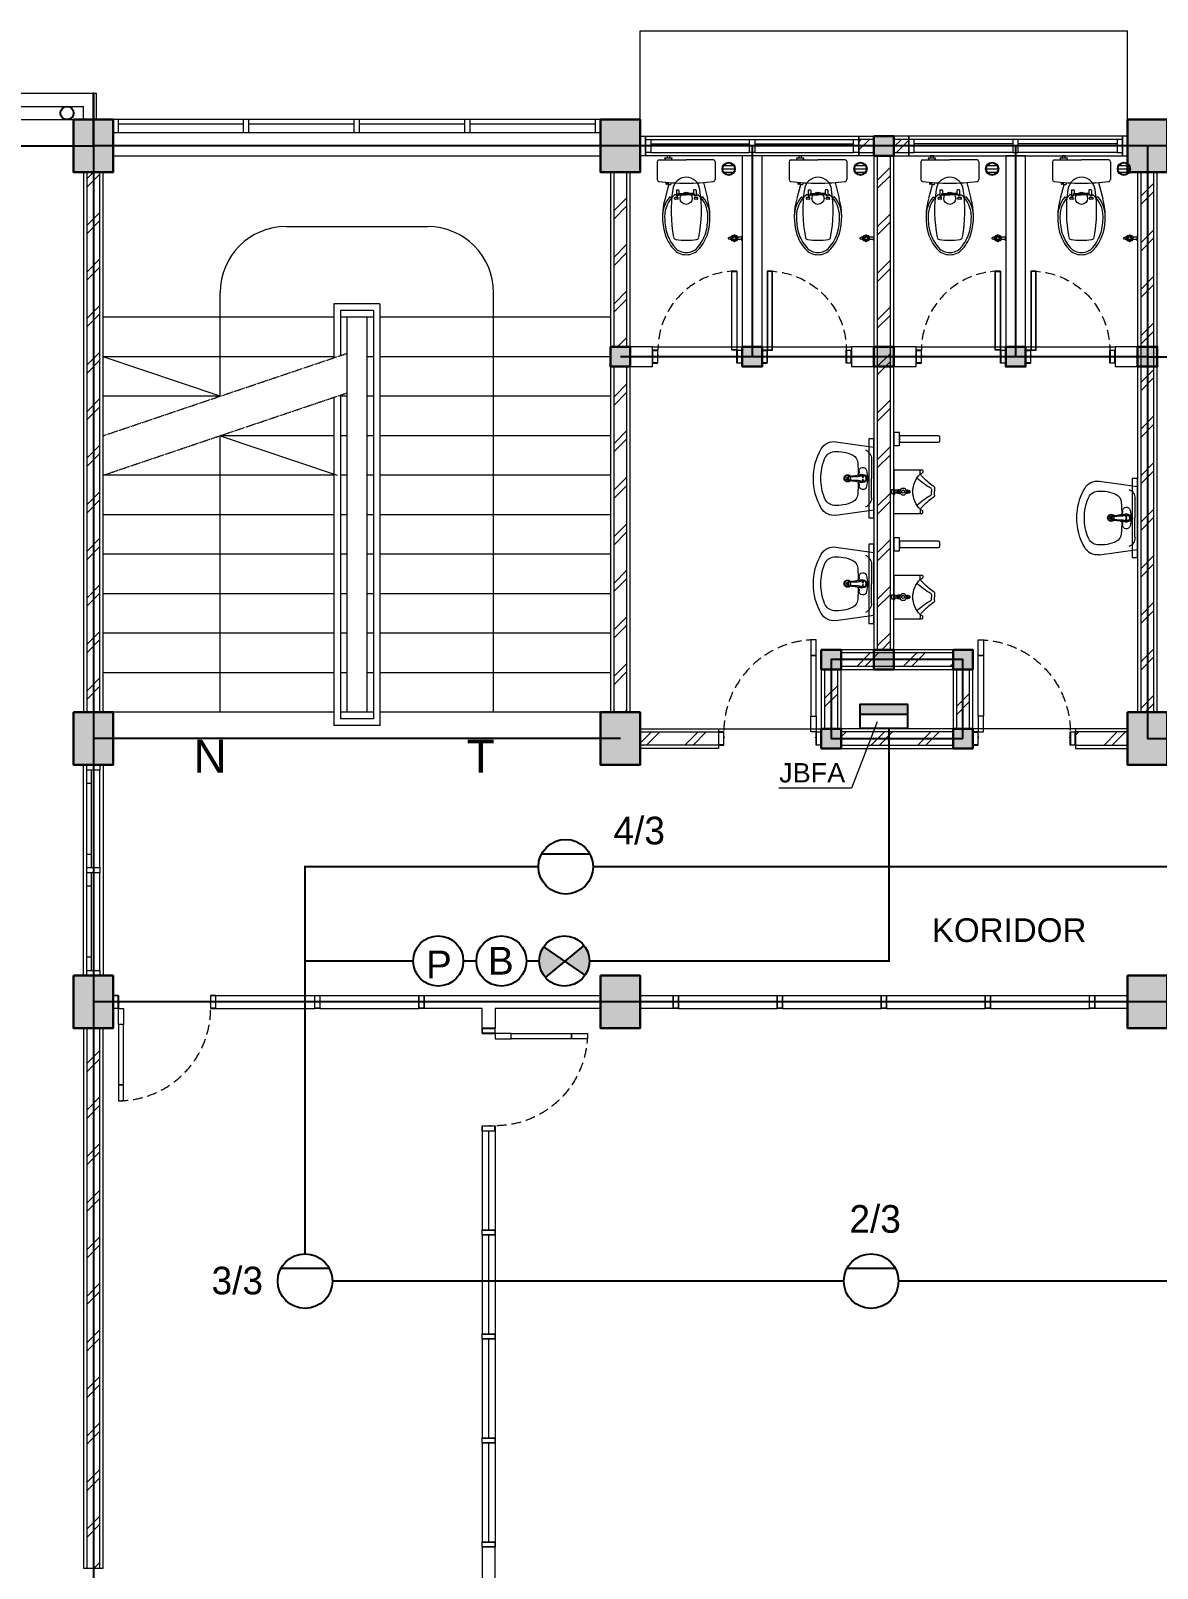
# Model space of a CAD drawing. Header units: millimetres. Extents: x -11 to 37852, y -101 to 28664.
# Drawn here: x 13197 to 14907, y 19646 to 21981 of the extents above; entities that cross this region are included whole.
import ezdxf
from ezdxf.enums import TextEntityAlignment as Align

# ---------------------------------------------------------------- set-up
doc = ezdxf.new("R2010")
doc.units = ezdxf.units.MM
for name, pattern in [('DASHDOT', [1, 0.5, -0.25, 0, -0.25]), ('DASHED', [0.75, 0.5, -0.25]), ('HIDDEN', [0.375, 0.25, -0.125])]:
    doc.linetypes.add(name, pattern=pattern)
for name, color, linetype in [('acp', 57, 'Continuous'), ('D1', 1, 'Continuous'), ('D2', 3, 'Continuous'), ('HOLLOW', 6, 'Continuous')]:
    doc.layers.add(name, color=color, linetype=linetype)
for name, color, linetype, lineweight in [('ars', 11, 'Continuous', 5), ('dinding', 5, 'Continuous', 15), ('KOLOM', 1, 'Continuous', 30), ('kus', 63, 'Continuous', 15), ('lan', 7, 'Continuous', 15), ('not', 7, 'Continuous', 20), ('PARTISI', 190, 'Continuous', 9), ('SANITAIR', 4, 'Continuous', 5), ('sol kol', 8, 'Continuous', 0)]:
    doc.layers.add(name, color=color, linetype=linetype, lineweight=lineweight)
doc.layers.add('as', color=1, linetype='Continuous', plot=False)
doc.styles.add('ARIAL', font='arial.ttf')
doc.styles.get("Standard").update_dxf_attribs({"font": 'arial.ttf'})
pattern_1 = [(45, (13592.17, 19590.88), (-35.3553, 35.3553), []), (45, (13604.67, 19590.88), (-35.3553, 35.3553), [])]

# ---------------------------------------------------------------- blocks, each defined once
blk = doc.blocks.new('K1')
at = {"layer": 'KOLOM'}
blk.add_lwpolyline([(0.2, 0.15), (-0.2, 0.15), (-0.2, -0.15), (0.2, -0.15), (0.2, 0.15)], dxfattribs=at)
blk = doc.blocks.new('KP')
at = {"layer": 'KOLOM'}
blk.add_lwpolyline([(0.075, -0.075), (-0.075, -0.075), (-0.075, 0.075), (0.075, 0.075), (0.075, -0.075)], dxfattribs=at)
blk = doc.blocks.new('washtafel L237 a')
for p, q in [((-0.279, -0.289), (-0.238, 0)), ((-0.238, 0), (0, 0)), ((0.238, 0), (0, 0)), ((0.279, -0.289), (0.238, 0)), ((-0.148, -0.019), (0, -0.019)), ((0.148, -0.019), (0, -0.019)), ((0, -0.193), (-0.007, -0.193)), ((0, -0.202), (-0.007, -0.202)), ((0, -0.179), (-0.006, -0.179)), ((0, -0.179), (0.006, -0.179)), ((0, -0.193), (0.007, -0.193)), ((0, -0.202), (0.007, -0.202))]:
    blk.add_line(p, q)
for centre, radius in [((-0.011, -0.085), 0.00488), ((0, -0.043), 0.00695), ((0, -0.043), 0.00529), ((0.011, -0.085), 0.00488)]:
    blk.add_circle(centre, radius)
for centre, radius, start, end in [((-0.148, -0.093), 0.0742, 90.0661, 157.5039), ((-0.055, -0.085), 0.0285, 98.132, 275.8135), ((-0.002, -0.336), 0.286, 89.6669, 101.6651), ((-0.049, -0.147), 0.0337, 40.1188, 95.4553), ((0, -0.084), 0.0312, 89.6915, 225.3566), ((-0.528, -0.216), 0.513, 2.5647, 13.8912), ((0, -0.084), 0.0231, 89.5833, 212.8124), ((-0.04, -0.126), 0.0267, 4.6349, 46.9394), ((-0.045, -0.113), 0.03, 5.694, 32.8124), ((-0.623, -0.171), 0.611, 359.8012, 5.694), ((0.002, -0.336), 0.286, 78.3349, 90.3331), ((0, -0.084), 0.0312, 314.6434, 90.3085), ((0, -0.084), 0.0231, 327.1876, 90.4167), ((0.623, -0.171), 0.611, 174.306, 180.1988), ((0.04, -0.126), 0.0267, 133.0606, 175.3651), ((0.045, -0.113), 0.03, 147.1876, 174.306), ((0.528, -0.216), 0.513, 166.1088, 177.4353), ((0.049, -0.147), 0.0337, 84.5447, 139.8812), ((0.055, -0.085), 0.0285, 264.1865, 81.868), ((0.148, -0.093), 0.0742, 22.4961, 89.9339), ((0.068, -0.281), 0.273, 154.0541, 184.6243), ((-0.117, -0.191), 0.0678, 92.544, 154.459), ((0.012, -2.103), 1.984, 91.1939, 93.8059), ((0.001, -0.2), 0.0272, 129.5111, 54.4666), ((0.001, -0.2), 0.0234, 136.8784, 48.8129), ((-0.007, -0.184), 0.009, 183.4751, 270), ((-0.007, -0.193), 0.009, 182.5647, 270), ((-0.006, -0.173), 0.006, 179.8012, 270), ((0.001, -0.2), 0.0119, 184.4951, 2.4242), ((0.006, -0.173), 0.006, 270, 0.1988), ((0.007, -0.184), 0.009, 270, 356.5249), ((0.007, -0.193), 0.009, 270, 357.4353), ((-0.012, -2.103), 1.984, 86.1941, 88.8061), ((0.117, -0.191), 0.0678, 25.541, 87.456), ((-0.068, -0.281), 0.273, 355.3757, 25.9459), ((-0.17, -0.305), 0.11, 171.786, 240.1395), ((-0.119, -0.294), 0.0858, 186.0548, 250.1625), ((0.119, -0.294), 0.0858, 289.8375, 353.9452), ((0.17, -0.305), 0.11, 299.8605, 8.214), ((-0.003, -0.017), 0.443, 239.9631, 270.4171), ((-0.001, 0.003), 0.406, 248.7209, 270.1375), ((0.001, 0.003), 0.406, 269.8625, 291.2791), ((0.003, -0.017), 0.443, 269.5829, 300.0369)]:
    blk.add_arc(centre, radius, start, end)
blk = doc.blocks.new('P 70')
at = {"linetype": 'HIDDEN', "ltscale": 0.3}
blk.add_lwpolyline([(-0.74, 0.1, -0.414214), (-0.04, 0.8, -1.303225)], format="xyb", dxfattribs=at)
for points in [[(-0.04, 0.8), (-0.08, 0.8), (-0.08, 0.68), (-0.04, 0.68)], [(-0.04, 0.68), (-0.08, 0.68), (-0.08, 0.22), (-0.04, 0.22)], [(-0.04, 0.1), (-0.08, 0.1), (-0.08, 0.22), (-0.04, 0.22)], [(-0.735, 0.06), (-0.74, 0.06), (-0.74, 0.061), (-0.74, 0.1), (-0.78, 0.1), (-0.78, 0), (-0.74, 0), (-0.74, 0.056), (-0.735, 0.058)], [(-0.742, 0.002), (-0.778, 0.002), (-0.778, 0.098), (-0.742, 0.098)], [(-0.045, 0.06), (-0.04, 0.06), (-0.04, 0.061), (-0.04, 0.1), (0, 0.1), (0, 0), (-0.04, 0), (-0.04, 0.056), (-0.045, 0.058)], [(-0.038, 0.002), (-0.002, 0.002), (-0.002, 0.098), (-0.038, 0.098)]]:
    blk.add_lwpolyline(points, close=True)
blk = doc.blocks.new('URINOIR ATAS')
for p, q in [((-0.027, 0.31), (0, 0.31)), ((-0.02, 0.286), (0, 0.286)), ((0.027, 0.31), (0, 0.31)), ((0.02, 0.286), (0, 0.286)), ((-0.165, 0), (-0.165, 0.215)), ((-0.16, 0.22), (-0.147, 0.22)), ((-0.133, 0.201), (-0.16, 0.201)), ((-0.133, 0.201), (-0.143, 0.218)), ((-0.012, 0.117), (0.011, 0.117)), ((-0.003, 0.117), (-0.003, 0.113)), ((0.003, 0.117), (0.003, 0.113)), ((0.133, 0.201), (0.143, 0.218)), ((0.133, 0.201), (0.16, 0.201)), ((0.16, 0.22), (0.147, 0.22)), ((0.165, 0), (0.165, 0.215)), ((-0.165, 0), (0, 0)), ((-0.009, 0.01), (-0.026, 0)), ((-0.013, -0.017), (-0.013, 0)), ((-0.011, 0.107), (0.011, 0.107)), ((-0.011, 0.097), (0.011, 0.097)), ((-0.009, 0.112), (-0.009, 0.107)), ((-0.009, 0.01), (0.011, 0.01)), ((-0.007, 0.113), (0.008, 0.113)), ((0.165, 0), (0, 0)), ((0.009, 0.112), (0.009, 0.107)), ((0.011, 0.01), (0.026, 0)), ((0.013, 0), (0.013, -0.017)), ((0.013, -0.017), (-0.013, -0.017))]:
    blk.add_line(p, q)
for points in [[(-0.011, 0.107, 0.164804), (-0.012, 0.107, 0.105758), (-0.013, 0.106, 0.068984), (-0.014, 0.104, 0.055178), (-0.014, 0.102, 0.055178), (-0.014, 0.1, 0.068984), (-0.013, 0.099, 0.105758), (-0.012, 0.098, 0.164804), (-0.011, 0.097, 0.164804), (-0.01, 0.098, 0.105758), (-0.009, 0.099, 0.068984), (-0.009, 0.1, 0.055178), (-0.009, 0.102, 0.055178), (-0.009, 0.104, 0.068984), (-0.009, 0.106, 0.105758), (-0.01, 0.107, 0.164804)], [(0, 0.097, 0.070821), (0.003, 0.098, 0.082428), (0.005, 0.099, 0.106823), (0.007, 0.101, 0.13413), (0.007, 0.102, 0.13413), (0.007, 0.104, 0.106823), (0.005, 0.106, 0.082428), (0.003, 0.107, 0.070821), (0, 0.107, 0.070821), (-0.003, 0.107, 0.082428), (-0.005, 0.106, 0.106823), (-0.007, 0.104, 0.13413), (-0.007, 0.102, 0.13413), (-0.007, 0.101, 0.106823), (-0.005, 0.099, 0.082428), (-0.003, 0.098, 0.070821)], [(0.011, 0.107, 0.164804), (0.01, 0.107, 0.105758), (0.009, 0.106, 0.068984), (0.009, 0.104, 0.055178), (0.008, 0.102, 0.055178), (0.009, 0.1, 0.068984), (0.009, 0.099, 0.105758), (0.01, 0.098, 0.164804), (0.011, 0.097, 0.164804), (0.012, 0.098, 0.105758), (0.013, 0.099, 0.068984), (0.013, 0.1, 0.055178), (0.014, 0.102, 0.055178), (0.014, 0.104, 0.068984), (0.013, 0.106, 0.105758), (0.012, 0.107, 0.164804)]]:
    blk.add_lwpolyline(points, format="xyb", close=True)
blk.add_lwpolyline([(0.007, 0.061), (0.013, 0.072), (0.007, 0.082), (-0.006, 0.082), (-0.012, 0.072), (-0.006, 0.061)], close=True)
for centre, radius in [((0, 0.072), 0.025), ((0, 0.032), 0.0106), ((0, 0.032), 0.00723)]:
    blk.add_circle(centre, radius)
for centre, radius, start, end in [((-0.614, 0.718), 0.709, 314.7654, 324.2179), ((-0.477, 0.536), 0.518, 315.9836, 330.7336), ((-0.027, 0.295), 0.0148, 90, 144.2179), ((-0.02, 0.28), 0.00593, 90, 150.7336), ((0.02, 0.28), 0.00593, 29.2664, 90), ((0.477, 0.536), 0.518, 209.2664, 224.0164), ((0.027, 0.295), 0.0148, 35.7821, 90), ((0.614, 0.718), 0.709, 215.7821, 225.2346), ((-0.16, 0.215), 0.005, 90, 180), ((-0.16, 0.196), 0.005, 90, 180), ((-0.147, 0.215), 0.005, 30.5859, 90), ((-0.151, 0.256), 0.055, 287.3602, 311.4179), ((0.001, 0.332), 0.187, 224.1477, 269.6422), ((0, 0.106), 0.0162, 43.0169, 136.9831), ((-0.001, 0.332), 0.187, 270.3578, 315.8523), ((0.151, 0.256), 0.055, 228.5821, 252.6398), ((0.147, 0.215), 0.005, 90, 149.4141), ((0.16, 0.215), 0.005, 0, 90), ((0.16, 0.196), 0.005, 0, 90), ((0.12, 0.057), 0.137, 181.3482, 199.9236), ((-0.007, 0.112), 0.00119, 90, 180), ((0.008, 0.112), 0.00119, 0, 90), ((-0.19, 0.062), 0.208, 345.4703, 357.6692)]:
    blk.add_arc(centre, radius, start, end)
blk = doc.blocks.new('P 60')
at = {"linetype": 'HIDDEN', "ltscale": 0.3}
blk.add_lwpolyline([(-0.64, 0.1, -0.414214), (-0.04, 0.7, -1.303225)], format="xyb", dxfattribs=at)
for points in [[(-0.04, 0.7), (-0.04, 0.1), (-0.08, 0.1), (-0.08, 0.7)], [(-0.042, 0.698), (-0.042, 0.102), (-0.078, 0.102), (-0.078, 0.698)], [(-0.635, 0.06), (-0.64, 0.06), (-0.64, 0.061), (-0.64, 0.1), (-0.68, 0.1), (-0.68, 0), (-0.64, 0), (-0.64, 0.056), (-0.635, 0.058)], [(-0.642, 0.002), (-0.678, 0.002), (-0.678, 0.098), (-0.642, 0.098)], [(-0.045, 0.06), (-0.04, 0.06), (-0.04, 0.061), (-0.04, 0.1), (0, 0.1), (0, 0), (-0.04, 0), (-0.04, 0.056), (-0.045, 0.058)], [(-0.038, 0.002), (-0.002, 0.002), (-0.002, 0.098), (-0.038, 0.098)]]:
    blk.add_lwpolyline(points, close=True)
blk = doc.blocks.new('KRAN ATAS')
for p, q in [((-0.019, 0.001), (-0.019, 0)), ((-0.019, 0), (0, 0)), ((-0.018, 0.002), (0, 0.002)), ((-0.009, 0.006), (-0.009, 0.04)), ((0.018, 0.002), (0, 0.002)), ((0.019, 0), (0, 0)), ((0.009, 0.006), (0.009, 0.04)), ((0.019, 0.001), (0.019, 0))]:
    blk.add_line(p, q)
for centre, radius, start, end in [((-0.021, 0.06), 0.0057, 92.509, 270.0343), ((-0.02, 0.06), 0.0057, 105.45, 257.2407), ((0, 0.06), 0.0223, 89.786, 270.2141), ((-0.015, 0.075), 0.0057, 47.464, 224.6597), ((-0.015, 0.074), 0.0057, 60.3207, 212.5415), ((-0.014, 0.046), 0.0057, 154.4974, 295.7282), ((-0.015, 0.045), 0.0057, 142.579, 307.6346), ((-0.018, 0.001), 0.0005, 90, 180), ((0, 0.06), 0.0162, 89.7094, 270.2949), ((-0.013, 0.006), 0.004, 270, 0), ((-0.041, 0.09), 0.0331, 343.1048, 7.2203), ((0, 0.06), 0.0102, 89.532, 270.4679), ((0, 0.096), 0.00865, 90, 191.4881), ((0, 0.08), 0.0057, 89.095, 165.324), ((0, 0.079), 0.0057, 89.095, 152.5938), ((0, 0.041), 0.0057, 205.9652, 266.0615), ((0, 0.04), 0.0057, 191.86, 266.0615), ((0, 0.096), 0.00865, 348.5119, 90), ((0, 0.08), 0.0057, 14.676, 90.905), ((0, 0.079), 0.0057, 27.4062, 90.905), ((0, 0.06), 0.0223, 269.7859, 90.214), ((0, 0.06), 0.0162, 269.7051, 90.2906), ((0, 0.06), 0.0102, 269.5321, 90.468), ((0, 0.04), 0.0057, 273.9385, 348.14), ((0, 0.041), 0.0057, 273.9385, 334.0348), ((0.041, 0.09), 0.0331, 172.7797, 196.8952), ((0.013, 0.006), 0.004, 180, 270), ((0.015, 0.045), 0.0057, 232.3654, 37.421), ((0.015, 0.075), 0.0057, 315.3403, 132.536), ((0.015, 0.074), 0.0057, 327.4585, 119.6793), ((0.014, 0.046), 0.0057, 244.2718, 25.5026), ((0.018, 0.001), 0.0005, 0, 90), ((0.021, 0.06), 0.0057, 269.9657, 87.491), ((0.02, 0.06), 0.0057, 282.7593, 74.55)]:
    blk.add_arc(centre, radius, start, end)
blk = doc.blocks.new('CLOSET ATAS')
for p, q in [((0, 0.207), (0, 0)), ((0.014, 0.22), (0.148, 0.22)), ((0.171, 0.13), (0.294, 0.161)), ((0.282, 0.125), (0.282, 0.107)), ((0, -0.206), (0, 0)), ((0.228, 0.073), (0.228, 0.058)), ((0.231, 0.075), (0.273, 0.075)), ((0.231, 0.055), (0.256, 0.055)), ((0.256, 0.055), (0.259, 0.063)), ((0.256, 0.055), (0.256, 0)), ((0.256, -0.055), (0.256, 0)), ((0.259, 0.063), (0.273, 0.063)), ((0.266, 0.075), (0.266, 0.088)), ((0.266, 0.063), (0.266, 0)), ((0.266, -0.063), (0.266, 0)), ((0.273, 0.075), (0.273, 0.063)), ((0.285, 0.085), (0.285, 0.065)), ((0.296, 0.088), (0.288, 0.088)), ((0.296, 0.062), (0.288, 0.062)), ((0.299, 0.085), (0.299, 0.065)), ((-0.013, -0.107), (-0.013, -0.164)), ((0.173, -0.116), (0.185, -0.116)), ((0.228, -0.073), (0.228, -0.058)), ((0.231, -0.055), (0.256, -0.055)), ((0.231, -0.075), (0.273, -0.075)), ((0.256, -0.055), (0.259, -0.063)), ((0.259, -0.063), (0.273, -0.063)), ((0.266, -0.075), (0.266, -0.088)), ((0.273, -0.075), (0.273, -0.063)), ((0.282, -0.125), (0.282, -0.107)), ((0.285, -0.065), (0.285, -0.085)), ((0.296, -0.062), (0.288, -0.062)), ((0.296, -0.088), (0.288, -0.088)), ((0.299, -0.065), (0.299, -0.085)), ((-0.013, -0.124), (-0.031, -0.124)), ((-0.031, -0.124), (-0.031, -0.146)), ((-0.031, -0.146), (-0.013, -0.146)), ((0.014, -0.22), (0.148, -0.22)), ((0.171, -0.138), (0.185, -0.138)), ((0.173, -0.151), (0.173, -0.138)), ((0.175, -0.154), (0.182, -0.154)), ((0.184, -0.138), (0.184, -0.151)), ((0.188, -0.119), (0.188, -0.136)), ((0.188, -0.134), (0.294, -0.161))]:
    blk.add_line(p, q)
blk.add_circle((0.292, 0), 0.046)
for centre, radius, start, end in [((0.014, 0.207), 0.0135, 90, 180), ((0.148, 0.205), 0.015, 8.087, 90), ((-1.27, 0.004), 1.447, 359.8599, 8.087), ((0.429, -0.051), 0.215, 89.4826, 138.7405), ((0.287, 0.125), 0.005, 128.7411, 180), ((0.429, -0.051), 0.231, 89.4826, 128.7411), ((0.431, -0.32), 0.5, 75.2789, 105.8515), ((0.431, -0.32), 0.484, 75.2789, 90), ((0.465, -0.141), 0.302, 48.5371, 73.1314), ((0.465, -0.141), 0.318, 48.5371, 73.1314), ((0.235, 0), 0.103, 95.4936, 264.5064), ((-1.27, -0.004), 1.447, 351.913, 0.1401), ((0.385, -0.951), 1.066, 79.0461, 98.6197), ((0.231, 0.073), 0.00271, 90, 180), ((0.231, 0.058), 0.00271, 180, 270), ((0.271, 0.088), 0.005, 138.7405, 180), ((0.288, 0.085), 0.00307, 90, 180), ((0.288, 0.065), 0.00307, 180, 270), ((0.296, 0.085), 0.00307, 0, 90), ((0.296, 0.065), 0.00307, 270, 0), ((0.585, 0.076), 0.02, 7.8459, 81.6038), ((0.035, 0), 0.575, 352.1541, 7.8459), ((0.59, 0), 0.114, 0, 48.6581), ((0.59, 0), 0.114, 311.3419, 0), ((0.59, 0), 0.13, 0, 48.6581), ((0.59, 0), 0.13, 311.3419, 0), ((-0.016, -0.123), 0.0171, 24.4122, 79.3868), ((0.185, -0.119), 0.00271, 0, 90), ((0.385, 0.948), 1.063, 261.358, 280.9763), ((0.231, -0.058), 0.00271, 90, 180), ((0.231, -0.073), 0.00271, 180, 270), ((0.271, -0.088), 0.005, 180, 221.2595), ((0.429, 0.051), 0.215, 221.2595, 270.5174), ((0.288, -0.065), 0.00307, 90, 180), ((0.288, -0.085), 0.00307, 180, 270), ((0.296, -0.065), 0.00307, 0, 90), ((0.296, -0.085), 0.00307, 270, 0), ((0.465, 0.141), 0.302, 286.8686, 311.4629), ((0.465, 0.141), 0.318, 286.8686, 311.4629), ((0.585, -0.076), 0.02, 278.3962, 352.1541), ((-0.016, -0.147), 0.0171, 280.6132, 335.5878), ((0.014, -0.206), 0.0135, 180, 270), ((0.148, -0.205), 0.015, 270, 351.913), ((0.175, -0.151), 0.00271, 180, 270), ((0.182, -0.151), 0.00271, 270, 0), ((0.185, -0.136), 0.00271, 270, 0), ((0.287, -0.125), 0.005, 180, 231.2589), ((0.429, 0.051), 0.231, 231.2589, 270.5174), ((0.431, 0.32), 0.5, 254.1485, 284.7211), ((0.431, 0.32), 0.484, 270, 284.7211)]:
    blk.add_arc(centre, radius, start, end)
blk = doc.blocks.new('*X6')
at = {"color": 0}
for p, q in [((18.491, 19.193), (18.579, 19.193)), ((18.499, 19.218), (18.572, 19.218)), ((18.499, 19.168), (18.572, 19.168))]:
    blk.add_line(p, q, dxfattribs=at)
blk = doc.blocks.new('SFLOOR')
for radius in [0.05, 0.0442]:
    blk.add_circle((0, 0), radius)
blk.add_blockref('*X6', (-18.535, -19.193))
blk = doc.blocks.new('NOTASI RUANG')
at = {"layer": 'not'}
for height, p in [(0.26, (-0.011, 0.3)), (0.175, (-0.009, -0.017))]:
    blk.add_attdef('RUANG', text='', height=height, dxfattribs=at).set_placement(p, align=Align.MIDDLE_CENTER)

msp = doc.modelspace()

# ---------------------------------------------------------------- hatches: boundary and pattern name
at = {"layer": 'ars'}
h = msp.add_hatch(dxfattribs=at)
h.set_pattern_fill('TEMBOK', color=256, scale=50)
h.set_pattern_definition([(45, (14336.17, 19855.88), (-35.3553, 35.3553), []), (45, (14348.67, 19855.88), (-35.3553, 35.3553), [])])
h.paths.add_polyline_path([(14477.2, 21815.9), (14454.2, 21815.9), (14454.2, 21795.9), (14477.2, 21795.9)])
h = msp.add_hatch(dxfattribs=at)
h.set_pattern_fill('TEMBOK', color=256, scale=50)
h.set_pattern_definition([(45, (14397.17, 19855.88), (-35.3553, 35.3553), []), (45, (14409.67, 19855.88), (-35.3553, 35.3553), [])])
h.paths.add_polyline_path([(14530.2, 21815.9), (14507.2, 21815.9), (14507.2, 21795.9), (14530.2, 21795.9)])
h = msp.add_hatch(dxfattribs=at)
h.set_pattern_fill('TEMBOK', color=256, scale=50)
h.set_pattern_definition(pattern_1)
h.paths.add_polyline_path([(14482.2, 21790.9), (14482.2, 21040.9), (14502.2, 21040.9), (14502.2, 21790.9)])
h = msp.add_hatch(dxfattribs=at)
h.set_pattern_fill('TEMBOK', color=256, scale=50)
h.set_pattern_definition(pattern_1)
h.paths.add_polyline_path([(13302.2, 20945.9), (13302.2, 21765.9), (13282.2, 21765.9), (13282.2, 20945.9)])
h = msp.add_hatch(dxfattribs=at)
h.set_pattern_fill('TEMBOK', color=256, scale=50)
h.set_pattern_definition(pattern_1)
h.paths.add_polyline_path([(14102.2, 21500.9), (14102.2, 21765.9), (14082.2, 21765.9), (14082.2, 21500.9)])
h = msp.add_hatch(dxfattribs=at)
h.set_pattern_fill('TEMBOK', color=256, scale=50)
h.set_pattern_definition(pattern_1)
h.paths.add_polyline_path([(14902.2, 20945.9), (14902.2, 21765.9), (14882.2, 21765.9), (14882.2, 20945.9)])
h = msp.add_hatch(dxfattribs=at)
h.set_pattern_fill('TEMBOK', color=256, scale=50)
h.set_pattern_definition(pattern_1)
h.paths.add_polyline_path([(14082.2, 21470.9), (14082.2, 20945.9), (14102.2, 20945.9), (14102.2, 21470.9)])
h = msp.add_hatch(dxfattribs=at)
h.set_pattern_fill('TEMBOK', color=256, scale=50)
h.set_pattern_definition(pattern_1)
h.paths.add_polyline_path([(14597.2, 21035.9), (14427.2, 21035.9), (14427.2, 21015.9), (14597.2, 21015.9)])
h = msp.add_hatch(dxfattribs=at)
h.set_pattern_fill('TEMBOK', color=256, scale=50)
h.set_pattern_definition(pattern_1)
h.paths.add_polyline_path([(14402.2, 21010.9), (14402.2, 20920.9), (14422.2, 20920.9), (14422.2, 21010.9)])
h = msp.add_hatch(dxfattribs=at)
h.set_pattern_fill('TEMBOK', color=256, scale=50)
h.set_pattern_definition(pattern_1)
h.paths.add_polyline_path([(14602.2, 21010.9), (14602.2, 20920.9), (14622.2, 20920.9), (14622.2, 21010.9)])
h = msp.add_hatch(dxfattribs=at)
h.set_pattern_fill('TEMBOK', color=256, scale=50)
h.set_pattern_definition(pattern_1)
h.paths.add_polyline_path([(14122.2, 20915.9), (14241.2, 20915.9), (14241.2, 20895.9), (14122.2, 20895.9)])
h = msp.add_hatch(dxfattribs=at)
h.set_pattern_fill('TEMBOK', color=256, scale=50)
h.set_pattern_definition(pattern_1)
h.paths.add_polyline_path([(14597.2, 20915.9), (14427.2, 20915.9), (14427.2, 20895.9), (14597.2, 20895.9)])
h = msp.add_hatch(dxfattribs=at)
h.set_pattern_fill('TEMBOK', color=256, scale=50)
h.set_pattern_definition(pattern_1)
h.paths.add_polyline_path([(14862.2, 20915.9), (14783.2, 20915.9), (14783.2, 20895.9), (14862.2, 20895.9)])
h = msp.add_hatch(dxfattribs=at)
h.set_pattern_fill('TEMBOK', color=256, scale=50)
h.set_pattern_definition(pattern_1)
h.paths.add_polyline_path([(13302.2, 19645.9), (13302.2, 20465.9), (13282.2, 20465.9), (13282.2, 19645.9)])
at = {"layer": 'D1', "linetype": 'ByBlock'}
h = msp.add_hatch(color=21, dxfattribs=at)
h.paths.add_polyline_path([(13975.7, 20589.5, 0.342826), (13978.6, 20542.9), (14008, 20567.5)])
h.paths.add_polyline_path([(14008, 20567.5), (14038.5, 20546.7, 0.32744), (14037, 20591.6)])
at = {"layer": 'HOLLOW'}
msp.add_hatch(color=256, dxfattribs=at).paths.add_polyline_path([(14456.4, 20958), (14456.4, 20942.9), (14527.9, 20942.9), (14527.9, 20958)])
at = {"layer": 'sol kol'}
for points in [[(13262.2, 21845.9), (13262.2, 21765.9), (13322.2, 21765.9), (13322.2, 21845.9)], [(14062.2, 21845.9), (14062.2, 21765.9), (14122.2, 21765.9), (14122.2, 21845.9)], [(14862.2, 21845.9), (14862.2, 21765.9), (14922.2, 21765.9), (14922.2, 21845.9)], [(14477.2, 21820.9), (14507.2, 21820.9), (14507.2, 21790.9), (14477.2, 21790.9)], [(14077.2, 21500.9), (14107.2, 21500.9), (14107.2, 21470.9), (14077.2, 21470.9)], [(14277.2, 21500.9), (14307.2, 21500.9), (14307.2, 21470.9), (14277.2, 21470.9)], [(14477.2, 21500.9), (14507.2, 21500.9), (14507.2, 21470.9), (14477.2, 21470.9)], [(14677.2, 21500.9), (14707.2, 21500.9), (14707.2, 21470.9), (14677.2, 21470.9)], [(14877.2, 21500.9), (14907.2, 21500.9), (14907.2, 21470.9), (14877.2, 21470.9)], [(14397.2, 21040.9), (14427.2, 21040.9), (14427.2, 21010.9), (14397.2, 21010.9)], [(14477.2, 21040.9), (14507.2, 21040.9), (14507.2, 21010.9), (14477.2, 21010.9)], [(14597.2, 21040.9), (14627.2, 21040.9), (14627.2, 21010.9), (14597.2, 21010.9)], [(13262.2, 20945.9), (13262.2, 20865.9), (13322.2, 20865.9), (13322.2, 20945.9)], [(14062.2, 20945.9), (14062.2, 20865.9), (14122.2, 20865.9), (14122.2, 20945.9)], [(14862.2, 20945.9), (14862.2, 20865.9), (14922.2, 20865.9), (14922.2, 20945.9)], [(14397.2, 20920.9), (14427.2, 20920.9), (14427.2, 20890.9), (14397.2, 20890.9)], [(14597.2, 20920.9), (14627.2, 20920.9), (14627.2, 20890.9), (14597.2, 20890.9)], [(13262.2, 20545.9), (13262.2, 20465.9), (13322.2, 20465.9), (13322.2, 20545.9)], [(14062.2, 20545.9), (14062.2, 20465.9), (14122.2, 20465.9), (14122.2, 20545.9)], [(14862.2, 20545.9), (14862.2, 20465.9), (14922.2, 20465.9), (14922.2, 20545.9)]]:
    msp.add_hatch(color=256, dxfattribs=at).paths.add_polyline_path(points)

# ---------------------------------------------------------------- linework, layer by layer
msp.add_lwpolyline([(11492.2, 21805.9), (13292.2, 21805.9), (13292.2, 19605.9), (11492.2, 19605.9)], close=True)
msp.add_circle((13252.2, 21855.9), 10)
at = {"layer": 'acp', "color": 251}
msp.add_line((14456.4, 20942.9), (14527.9, 20942.9), dxfattribs=at)
at = {"layer": 'ars'}
for p, q in [((13657.2, 21565.9), (13657.2, 21484.2)), ((13727.2, 21565.9), (13657.2, 21565.9)), ((13667.2, 21555.9), (13667.2, 21487.6)), ((13717.2, 21555.9), (13667.2, 21555.9)), ((13717.2, 21555.9), (13717.2, 20935.9)), ((13727.2, 21565.9), (13727.2, 20925.9)), ((13657.2, 21424.2), (13657.2, 20925.9)), ((13667.2, 21427.6), (13667.2, 20935.9)), ((13727.2, 20925.9), (13657.2, 20925.9)), ((13717.2, 20935.9), (13667.2, 20935.9))]:
    msp.add_line(p, q, dxfattribs=at)
for points in [[(14477.2, 21815.9), (14454.2, 21815.9), (14454.2, 21795.9), (14477.2, 21795.9)], [(14530.2, 21815.9), (14507.2, 21815.9), (14507.2, 21795.9), (14530.2, 21795.9)], [(14482.2, 21790.9), (14482.2, 21040.9), (14502.2, 21040.9), (14502.2, 21790.9)], [(13302.2, 20945.9), (13302.2, 21765.9), (13282.2, 21765.9), (13282.2, 20945.9)], [(14102.2, 21500.9), (14102.2, 21765.9), (14082.2, 21765.9), (14082.2, 21500.9)], [(14902.2, 20945.9), (14902.2, 21765.9), (14882.2, 21765.9), (14882.2, 20945.9)], [(14082.2, 21470.9), (14082.2, 20945.9), (14102.2, 20945.9), (14102.2, 21470.9)], [(14515.9, 21350.9), (14515.9, 21370.9), (14507.2, 21370.9), (14507.2, 21350.9)], [(14515.9, 21190.9), (14515.9, 21210.9), (14507.2, 21210.9), (14507.2, 21190.9)], [(14597.2, 21035.9), (14427.2, 21035.9), (14427.2, 21015.9), (14597.2, 21015.9)], [(14402.2, 21010.9), (14402.2, 20920.9), (14422.2, 20920.9), (14422.2, 21010.9)], [(14602.2, 21010.9), (14602.2, 20920.9), (14622.2, 20920.9), (14622.2, 21010.9)], [(14122.2, 20915.9), (14241.2, 20915.9), (14241.2, 20895.9), (14122.2, 20895.9)], [(14597.2, 20915.9), (14427.2, 20915.9), (14427.2, 20895.9), (14597.2, 20895.9)], [(14862.2, 20915.9), (14783.2, 20915.9), (14783.2, 20895.9), (14862.2, 20895.9)], [(13302.2, 19645.9), (13302.2, 20465.9), (13282.2, 20465.9), (13282.2, 19645.9)]]:
    msp.add_lwpolyline(points, close=True, dxfattribs=at)
at = {"layer": 'as'}
for points in [[(13292.2, 21805.9), (13292.2, 21885.9), (13292.2, 19525.9)], [(13292.2, 21805.9), (13292.2, 19605.9)], [(14092.2, 21805.9), (13292.2, 21805.9)], [(13992.2, 21805.9), (13392.2, 21805.9)], [(14892.2, 21805.9), (14092.2, 21805.9)], [(14292.2, 21805.9), (14292.2, 21485.9)], [(14692.2, 21805.9), (14692.2, 21485.9)], [(16092.2, 21805.9), (14892.2, 21805.9)], [(14492.2, 21485.9), (14092.2, 21485.9)], [(14892.2, 21485.9), (14492.2, 21485.9)], [(14892.2, 21485.9), (15292.2, 21485.9)], [(14092.2, 20905.9), (13292.2, 20905.9)], [(14092.2, 20505.9), (13292.2, 20505.9)], [(16092.2, 20505.9), (14092.2, 20505.9)]]:
    msp.add_lwpolyline(points, dxfattribs=at)
for points in [[(15292.2, 21805.9), (14892.2, 21805.9), (14892.2, 20905.9), (15292.2, 20905.9)], [(14612.2, 20905.9), (14612.2, 21025.9), (14412.2, 21025.9), (14412.2, 20905.9)]]:
    msp.add_lwpolyline(points, close=True, dxfattribs=at)
at = {"layer": 'D2', "color": 3, "linetype": 'DASHED', "ltscale": 50, "const_width": 3.03}
for points in [[(14045.1, 20568.1), (14499.9, 20568.1), (14499.9, 20921)], [(13967.6, 20711.3), (13613.5, 20711.3), (13613.5, 20123.4)], [(15146.9, 20711.3), (14050.7, 20711.3)], [(13777.8, 20568.1), (13613.5, 20568.1)], [(13853.8, 20568.1), (13873.6, 20568.1)], [(13949.6, 20568.1), (13969.1, 20568.1)], [(13655, 20081.9), (14431.4, 20081.9)], [(14514.5, 20081.9), (15529.9, 20081.9)]]:
    msp.add_lwpolyline(points, dxfattribs=at)
at = {"layer": 'dinding'}
for p, q in [((11412.2, 21885.9), (13297.2, 21885.9)), ((13297.2, 21845.9), (13297.2, 21885.9)), ((11432.2, 21865.9), (13277.2, 21865.9)), ((13277.2, 21845.9), (13277.2, 21865.9))]:
    msp.add_line(p, q, dxfattribs=at)
for points in [[(14122.2, 21820.9), (14130.2, 21820.9), (14130.2, 21790.9), (14122.2, 21790.9)], [(14454.2, 21820.9), (14477.2, 21820.9), (14477.2, 21790.9), (14454.2, 21790.9)], [(14530.2, 21820.9), (14507.2, 21820.9), (14507.2, 21790.9), (14530.2, 21790.9)], [(14862.2, 21820.9), (14854.2, 21820.9), (14854.2, 21790.9), (14862.2, 21790.9)], [(14277.2, 21790.9), (14277.2, 21500.9), (14307.2, 21500.9), (14307.2, 21790.9)], [(14477.2, 21790.9), (14477.2, 21040.9), (14507.2, 21040.9), (14507.2, 21790.9)], [(14677.2, 21790.9), (14677.2, 21500.9), (14707.2, 21500.9), (14707.2, 21790.9)], [(13307.2, 20945.9), (13307.2, 21765.9), (13277.2, 21765.9), (13277.2, 20945.9)], [(14107.2, 21500.9), (14107.2, 21765.9), (14077.2, 21765.9), (14077.2, 21500.9)], [(14907.2, 20945.9), (14907.2, 21765.9), (14877.2, 21765.9), (14877.2, 20945.9)], [(14141.2, 21500.9), (14107.2, 21500.9), (14107.2, 21470.9), (14141.2, 21470.9)], [(14477.2, 21500.9), (14443.2, 21500.9), (14443.2, 21470.9), (14477.2, 21470.9)], [(14541.2, 21500.9), (14507.2, 21500.9), (14507.2, 21470.9), (14541.2, 21470.9)], [(14877.2, 21500.9), (14843.2, 21500.9), (14843.2, 21470.9), (14877.2, 21470.9)], [(14077.2, 21470.9), (14077.2, 20945.9), (14107.2, 20945.9), (14107.2, 21470.9)], [(14597.2, 21040.9), (14427.2, 21040.9), (14427.2, 21010.9), (14597.2, 21010.9)], [(14397.2, 21010.9), (14397.2, 20920.9), (14427.2, 20920.9), (14427.2, 21010.9)], [(14597.2, 21010.9), (14597.2, 20920.9), (14627.2, 20920.9), (14627.2, 21010.9)], [(14122.2, 20920.9), (14241.2, 20920.9), (14241.2, 20890.9), (14122.2, 20890.9)], [(14597.2, 20920.9), (14427.2, 20920.9), (14427.2, 20890.9), (14597.2, 20890.9)], [(14862.2, 20920.9), (14783.2, 20920.9), (14783.2, 20890.9), (14862.2, 20890.9)], [(13307.2, 19645.9), (13307.2, 20465.9), (13277.2, 20465.9), (13277.2, 19645.9)]]:
    msp.add_lwpolyline(points, close=True, dxfattribs=at)
at = {"layer": 'HOLLOW'}
for p, q in [((13972.6, 20731), (14045.8, 20731)), ((13975.7, 20589.5), (14038.5, 20546.7)), ((13978.6, 20542.9), (14037.1, 20591.8)), ((13576.9, 20101.5), (13650.1, 20101.5)), ((14436.3, 20101.5), (14509.5, 20101.5))]:
    msp.add_line(p, q, dxfattribs=at)
msp.add_lwpolyline([(14456.4, 20921), (14456.4, 20958), (14527.9, 20958), (14527.9, 20921)], close=True, dxfattribs=at)
for centre, radius in [((14009.2, 20711.3), 41.5), ((13815.8, 20568.1), 38), ((13911.6, 20568.1), 38), ((14007.1, 20568.1), 38), ((13613.5, 20081.9), 41.5), ((14472.9, 20081.9), 41.5)]:
    msp.add_circle(centre, radius, dxfattribs=at)
at = {"layer": 'kus'}
for p, q in [((14062.2, 21845.9), (13322.2, 21845.9)), ((13330.2, 21825.9), (13330.2, 21845.9)), ((13520.2, 21838.9), (13330.2, 21838.9)), ((13520.2, 21825.9), (13520.2, 21845.9)), ((13528.2, 21825.9), (13528.2, 21845.9)), ((13688.2, 21838.9), (13528.2, 21838.9)), ((13688.2, 21825.9), (13688.2, 21845.9)), ((13696.2, 21825.9), (13696.2, 21845.9)), ((13856.2, 21838.9), (13696.2, 21838.9)), ((13856.2, 21825.9), (13856.2, 21845.9)), ((13864.2, 21825.9), (13864.2, 21845.9)), ((14054.2, 21838.9), (13864.2, 21838.9)), ((14054.2, 21825.9), (14054.2, 21845.9)), ((14062.2, 21825.9), (13322.2, 21825.9)), ((14138.2, 21815.9), (14288.2, 21815.9)), ((14296.2, 21815.9), (14446.2, 21815.9)), ((14688.2, 21815.9), (14538.2, 21815.9)), ((14846.2, 21815.9), (14696.2, 21815.9)), ((14138.2, 21795.9), (14288.2, 21795.9)), ((14296.2, 21795.9), (14446.2, 21795.9)), ((14688.2, 21795.9), (14538.2, 21795.9)), ((14846.2, 21795.9), (14696.2, 21795.9)), ((13282.2, 20709.9), (13282.2, 20857.9)), ((13289.2, 20709.9), (13289.2, 20857.9)), ((13302.2, 20709.9), (13302.2, 20857.9)), ((13289.2, 20837.9), (13282.2, 20837.9)), ((13289.2, 20729.9), (13282.2, 20729.9)), ((13282.2, 20553.9), (13282.2, 20701.9)), ((13289.2, 20553.9), (13289.2, 20701.9)), ((13302.2, 20553.9), (13302.2, 20701.9)), ((13289.2, 20681.9), (13282.2, 20681.9)), ((13289.2, 20573.9), (13282.2, 20573.9)), ((13478.2, 20515.9), (13628.2, 20515.9)), ((13636.2, 20515.9), (13786.2, 20515.9)), ((14180.2, 20515.9), (14330.2, 20515.9)), ((14338.2, 20515.9), (14488.2, 20515.9)), ((14496.2, 20515.9), (14646.2, 20515.9)), ((14654.2, 20515.9), (14804.2, 20515.9)), ((13478.2, 20495.9), (13628.2, 20495.9)), ((13636.2, 20495.9), (13786.2, 20495.9)), ((14180.2, 20495.9), (14330.2, 20495.9)), ((14338.2, 20495.9), (14488.2, 20495.9)), ((14496.2, 20495.9), (14646.2, 20495.9)), ((14654.2, 20495.9), (14804.2, 20495.9)), ((13882.2, 20309.9), (13882.2, 20159.9)), ((13902.2, 20309.9), (13902.2, 20159.9)), ((13882.2, 20151.9), (13882.2, 20001.9)), ((13902.2, 20151.9), (13902.2, 20001.9)), ((13882.2, 19993.9), (13882.2, 19843.9)), ((13902.2, 19993.9), (13902.2, 19843.9)), ((13882.2, 19835.9), (13882.2, 19685.9)), ((13902.2, 19835.9), (13902.2, 19685.9))]:
    msp.add_line(p, q, dxfattribs=at)
at = {"layer": 'kus', "linetype": 'HIDDEN'}
for p, q in [((14138.2, 21808.9), (14288.2, 21808.9)), ((14296.2, 21808.9), (14446.2, 21808.9)), ((14688.2, 21808.9), (14538.2, 21808.9)), ((14846.2, 21808.9), (14696.2, 21808.9)), ((13478.2, 20505.9), (13628.2, 20505.9)), ((13636.2, 20505.9), (13786.2, 20505.9)), ((14180.2, 20505.9), (14330.2, 20505.9)), ((14338.2, 20505.9), (14488.2, 20505.9)), ((14496.2, 20505.9), (14646.2, 20505.9)), ((14654.2, 20505.9), (14804.2, 20505.9)), ((13892.2, 20309.9), (13892.2, 20159.9)), ((13892.2, 20151.9), (13892.2, 20001.9)), ((13892.2, 19993.9), (13892.2, 19843.9)), ((13892.2, 19835.9), (13892.2, 19685.9))]:
    msp.add_line(p, q, dxfattribs=at)
at = {"layer": 'kus'}
for points in [[(14130.2, 21815.9), (14138.2, 21815.9), (14138.2, 21795.9), (14130.2, 21795.9)], [(14288.2, 21815.9), (14296.2, 21815.9), (14296.2, 21795.9), (14288.2, 21795.9)], [(14446.2, 21815.9), (14454.2, 21815.9), (14454.2, 21795.9), (14446.2, 21795.9)], [(14538.2, 21815.9), (14530.2, 21815.9), (14530.2, 21795.9), (14538.2, 21795.9)], [(14696.2, 21815.9), (14688.2, 21815.9), (14688.2, 21795.9), (14696.2, 21795.9)], [(14854.2, 21815.9), (14846.2, 21815.9), (14846.2, 21795.9), (14854.2, 21795.9)], [(13282.2, 20857.9), (13282.2, 20865.9), (13302.2, 20865.9), (13302.2, 20857.9)], [(13282.2, 20701.9), (13282.2, 20709.9), (13302.2, 20709.9), (13302.2, 20701.9)], [(13282.2, 20545.9), (13282.2, 20553.9), (13302.2, 20553.9), (13302.2, 20545.9)], [(13636.2, 20495.9), (13628.2, 20495.9), (13628.2, 20515.9), (13636.2, 20515.9)], [(13635.8, 20496.3), (13628.6, 20496.3), (13628.6, 20515.5), (13635.8, 20515.5)], [(13794.2, 20495.9), (13786.2, 20495.9), (13786.2, 20515.9), (13794.2, 20515.9)], [(13793.8, 20496.3), (13786.6, 20496.3), (13786.6, 20515.5), (13793.8, 20515.5)], [(14180.2, 20495.9), (14172.2, 20495.9), (14172.2, 20515.9), (14180.2, 20515.9)], [(14179.8, 20496.3), (14172.6, 20496.3), (14172.6, 20515.5), (14179.8, 20515.5)], [(14338.2, 20495.9), (14330.2, 20495.9), (14330.2, 20515.9), (14338.2, 20515.9)], [(14337.8, 20496.3), (14330.6, 20496.3), (14330.6, 20515.5), (14337.8, 20515.5)], [(14496.2, 20495.9), (14488.2, 20495.9), (14488.2, 20515.9), (14496.2, 20515.9)], [(14495.8, 20496.3), (14488.6, 20496.3), (14488.6, 20515.5), (14495.8, 20515.5)], [(14654.2, 20495.9), (14646.2, 20495.9), (14646.2, 20515.9), (14654.2, 20515.9)], [(14653.8, 20496.3), (14646.6, 20496.3), (14646.6, 20515.5), (14653.8, 20515.5)], [(14812.2, 20495.9), (14804.2, 20495.9), (14804.2, 20515.9), (14812.2, 20515.9)], [(14811.8, 20496.3), (14804.6, 20496.3), (14804.6, 20515.5), (14811.8, 20515.5)], [(13882.2, 20151.9), (13882.2, 20159.9), (13902.2, 20159.9), (13902.2, 20151.9)], [(13882.6, 20152.3), (13882.6, 20159.5), (13901.8, 20159.5), (13901.8, 20152.3)], [(13882.2, 19993.9), (13882.2, 20001.9), (13902.2, 20001.9), (13902.2, 19993.9)], [(13882.6, 19994.3), (13882.6, 20001.5), (13901.8, 20001.5), (13901.8, 19994.3)], [(13882.2, 19835.9), (13882.2, 19843.9), (13902.2, 19843.9), (13902.2, 19835.9)], [(13882.6, 19836.3), (13882.6, 19843.5), (13901.8, 19843.5), (13901.8, 19836.3)], [(13882.2, 19677.9), (13882.2, 19685.9), (13902.2, 19685.9), (13902.2, 19677.9)], [(13882.6, 19678.3), (13882.6, 19685.5), (13901.8, 19685.5), (13901.8, 19678.3)]]:
    msp.add_lwpolyline(points, close=True, dxfattribs=at)
at = {"layer": 'lan'}
for p, q in [((14122.2, 21980.9), (14862.2, 21980.9)), ((14122.2, 21845.9), (14122.2, 21980.9)), ((14862.2, 21845.9), (14862.2, 21980.9)), ((13322.2, 21790.9), (14062.2, 21790.9)), ((13584.7, 21683.4), (13799.7, 21683.4)), ((13484.7, 21425.9), (13484.7, 21583.4)), ((13899.7, 20945.9), (13899.7, 21583.4)), ((13657.2, 21545.9), (13307.2, 21545.9)), ((13717.2, 21545.9), (13667.2, 21545.9)), ((13677.2, 21545.9), (13677.2, 20945.9)), ((13707.2, 21545.9), (13707.2, 20945.9)), ((14077.2, 21545.9), (13727.2, 21545.9)), ((13657.2, 21485.9), (13307.2, 21485.9)), ((13484.7, 21425.9), (13307.2, 21485.9)), ((13717.2, 21485.9), (13707.2, 21485.9)), ((14077.2, 21485.9), (13727.2, 21485.9)), ((14141.2, 21500.9), (14277.2, 21500.9)), ((14307.2, 21500.9), (14443.2, 21500.9)), ((14541.2, 21500.9), (14677.2, 21500.9)), ((14707.2, 21500.9), (14843.2, 21500.9)), ((13484.7, 21425.9), (13307.2, 21425.9)), ((13677.2, 21425.9), (13667.2, 21425.9)), ((13717.2, 21425.9), (13707.2, 21425.9)), ((14077.2, 21425.9), (13727.2, 21425.9)), ((13484.7, 20945.9), (13484.7, 21365.9)), ((13657.2, 21365.9), (13484.7, 21365.9)), ((13484.7, 21365.9), (13662.2, 21305.9)), ((13677.2, 21365.9), (13667.2, 21365.9)), ((13717.2, 21365.9), (13707.2, 21365.9)), ((14077.2, 21365.9), (13727.2, 21365.9)), ((13657.2, 21305.9), (13307.2, 21305.9)), ((13677.2, 21305.9), (13667.2, 21305.9)), ((13717.2, 21305.9), (13707.2, 21305.9)), ((14077.2, 21305.9), (13727.2, 21305.9)), ((13657.2, 21245.9), (13307.2, 21245.9)), ((13677.2, 21245.9), (13667.2, 21245.9)), ((13717.2, 21245.9), (13707.2, 21245.9)), ((14077.2, 21245.9), (13727.2, 21245.9)), ((13657.2, 21185.9), (13307.2, 21185.9)), ((13677.2, 21185.9), (13667.2, 21185.9)), ((13717.2, 21185.9), (13707.2, 21185.9)), ((14077.2, 21185.9), (13727.2, 21185.9)), ((13657.2, 21125.9), (13307.2, 21125.9)), ((13677.2, 21125.9), (13667.2, 21125.9)), ((13717.2, 21125.9), (13707.2, 21125.9)), ((14077.2, 21125.9), (13727.2, 21125.9)), ((13657.2, 21065.9), (13307.2, 21065.9)), ((13677.2, 21065.9), (13667.2, 21065.9)), ((13717.2, 21065.9), (13707.2, 21065.9)), ((14077.2, 21065.9), (13727.2, 21065.9)), ((13657.2, 21005.9), (13307.2, 21005.9)), ((13677.2, 21005.9), (13667.2, 21005.9)), ((13717.2, 21005.9), (13707.2, 21005.9)), ((14077.2, 21005.9), (13727.2, 21005.9)), ((13657.2, 20945.9), (13322.2, 20945.9)), ((13717.2, 20945.9), (13667.2, 20945.9)), ((14062.2, 20945.9), (13727.2, 20945.9)), ((14481.8, 20931.4), (14443.2, 20830.4)), ((14241.2, 20920.9), (14397.2, 20920.9)), ((14783.2, 20920.9), (14627.2, 20920.9)), ((14443.2, 20830.4), (14332.9, 20830.4))]:
    msp.add_line(p, q, dxfattribs=at)
at = {"layer": 'lan', "linetype": 'DASHDOT'}
for p, q in [((13307.2, 21365.9), (13677.2, 21490.9)), ((13307.2, 21305.9), (13677.2, 21430.9))]:
    msp.add_line(p, q, dxfattribs=at)
at = {"layer": 'lan'}
for points in [[(14130.2, 21820.9), (14454.2, 21820.9), (14454.2, 21790.9), (14130.2, 21790.9)], [(14854.2, 21820.9), (14530.2, 21820.9), (14530.2, 21790.9), (14854.2, 21790.9)], [(13277.2, 20545.9), (13277.2, 20865.9), (13307.2, 20865.9), (13307.2, 20545.9)]]:
    msp.add_lwpolyline(points, close=True, dxfattribs=at)
for centre, start, end in [((13584.7, 21583.4), 90, 180), ((13799.7, 21583.4), 0, 90)]:
    msp.add_arc(centre, 100, start, end, dxfattribs=at)
at = {"layer": 'PARTISI'}
msp.add_lwpolyline([(13478.2, 20515.9), (14062.2, 20515.9), (14062.2, 20495.9), (13902.2, 20495.9), (13902.2, 20465.9), (13882.2, 20465.9), (13882.2, 20495.9), (13794.2, 20495.9), (13794.2, 20515.9)], dxfattribs=at)
for points in [[(14122.2, 20515.9), (14172.2, 20515.9), (14172.2, 20495.9), (14122.2, 20495.9)], [(14812.2, 20515.9), (14862.2, 20515.9), (14862.2, 20495.9), (14812.2, 20495.9)], [(13882.2, 19677.9), (13882.2, 19620.9), (13902.2, 19620.9), (13902.2, 19677.9)]]:
    msp.add_lwpolyline(points, close=True, dxfattribs=at)
at = {"layer": 'SANITAIR'}
msp.add_lwpolyline([(13292.2, 19565.9), (11452.2, 19565.9), (11452.2, 21845.9), (13292.2, 21845.9)], dxfattribs=at)
for points in [[(14577.2, 21363.8, 0.387977), (14575.3, 21365.6), (14515.9, 21365.6), (14515.9, 21356.2), (14575.3, 21356.2, 0.387977), (14577.2, 21358, 0.036942)], [(14577.2, 21203.8, 0.387977), (14575.3, 21205.6), (14515.9, 21205.6), (14515.9, 21196.2), (14575.3, 21196.2, 0.387977), (14577.2, 21198, 0.036942)]]:
    msp.add_lwpolyline(points, format="xyb", close=True, dxfattribs=at)
for points in [[(14477.2, 21360.9), (14469.2, 21360.9), (14469.2, 21240.9), (14477.2, 21240.9)], [(14877.2, 21300.9), (14869.2, 21300.9), (14869.2, 21180.9), (14877.2, 21180.9)], [(14477.2, 21200.9), (14469.2, 21200.9), (14469.2, 21080.9), (14477.2, 21080.9)]]:
    msp.add_lwpolyline(points, close=True, dxfattribs=at)

# ---------------------------------------------------------------- block references
ref = msp.add_blockref('NOTASI RUANG', (14684, 20569.5), dxfattribs=dict(xscale=151.7750944366926, yscale=151.7750944366926, zscale=151.775094436689))
ref.add_attrib('RUANG', 'KORIDOR', dxfattribs={"layer": 'not', "height": 36}).set_placement((14682.3, 20615), align=Align.MIDDLE_CENTER)
at = {"layer": 'KOLOM', "xscale": 200, "yscale": 200, "zscale": 200}
for name, p, rotation in [('K1', (13292.2, 21805.9), 90), ('K1', (14092.2, 21805.9), 90), ('K1', (14892.2, 21805.9), 90), ('KP', (14492.2, 21805.9), 180), ('KP', (14092.2, 21485.9), 180), ('KP', (14292.2, 21485.9), 180), ('KP', (14492.2, 21485.9), 180), ('KP', (14692.2, 21485.9), 180), ('KP', (14892.2, 21485.9), 180), ('KP', (14412.2, 21025.9), 180), ('KP', (14492.2, 21025.9), 180), ('KP', (14612.2, 21025.9), 180), ('K1', (13292.2, 20905.9), 90), ('K1', (14092.2, 20905.9), 90), ('K1', (14892.2, 20905.9), 90), ('KP', (14412.2, 20905.9), 180), ('KP', (14612.2, 20905.9), 180), ('K1', (13292.2, 20505.9), 90), ('K1', (14092.2, 20505.9), 90), ('K1', (14892.2, 20505.9), 90)]:
    msp.add_blockref(name, p, dxfattribs=dict(at, rotation=rotation))
at = {"layer": 'kus', "yscale": 200, "zscale": 200}
for name, p, xscale in [('P 60', (14277.2, 21475.9), 200), ('P 60', (14307.2, 21475.9), -200), ('P 60', (14677.2, 21475.9), 200), ('P 60', (14707.2, 21475.9), -200), ('P 70', (14397.2, 20895.9), 200), ('P 70', (14627.2, 20895.9), -200)]:
    msp.add_blockref(name, p, dxfattribs=dict(at, xscale=xscale))
at = {"layer": 'kus', "linetype": 'HIDDEN', "yscale": 200, "zscale": 200}
for p, xscale, rotation in [((13322.2, 20515.9), 200, 180), ((13882.2, 20465.9), -200, 270)]:
    msp.add_blockref('P 70', p, dxfattribs=dict(at, xscale=xscale, rotation=rotation))
at = {"layer": 'SANITAIR', "yscale": 200, "zscale": 200}
for name, p, xscale, rotation in [('CLOSET ATAS', (14192.2, 21784.7), 200, 270), ('CLOSET ATAS', (14392.2, 21784.7), 200, 270), ('CLOSET ATAS', (14592.2, 21784.7), 200, 270), ('CLOSET ATAS', (14792.2, 21784.7), 200, 270), ('KRAN ATAS', (14277.2, 21665.8), -200, 90), ('KRAN ATAS', (14477.2, 21665.8), -200, 90), ('KRAN ATAS', (14677.2, 21665.8), -200, 90), ('KRAN ATAS', (14877.2, 21665.8), -200, 90), ('washtafel L237 a', (14477.2, 21300.9), -200, 270), ('URINOIR ATAS', (14507.2, 21280.9), -200, 270), ('washtafel L237 a', (14877.2, 21240.9), -200, 270), ('washtafel L237 a', (14477.2, 21140.9), -200, 270), ('URINOIR ATAS', (14507.2, 21120.9), -200, 270)]:
    msp.add_blockref(name, p, dxfattribs=dict(at, xscale=xscale, rotation=rotation))
at = {"layer": 'SANITAIR', "xscale": 200, "yscale": 200, "zscale": 200}
for p in [(14256.6, 21771.2), (14456.6, 21771.2), (14656.6, 21771.2), (14856.6, 21771.2)]:
    msp.add_blockref('SFLOOR', p, dxfattribs=at)

# ---------------------------------------------------------------- texts
at = {"color": 0, "linetype": 'Continuous', "lineweight": 0, "ltscale": 6, "style": 'ARIAL'}
for s, height, p in [('JBFA', 29.4, (14333.2, 20839.3)), ('P', 42, (13797.2, 20541.9)), ('B', 42, (13891.2, 20547.5))]:
    msp.add_text(s, height=height, dxfattribs=at).set_placement(p)
at = {"color": 0, "linetype": 'Continuous', "lineweight": 0, "ltscale": 6, "char_height": 42, "width": 735.761, "attachment_point": 3, "style": 'ARIAL'}
for s, insert in [('{\\fCentury Gothic|b0|i0|c0|p34;4/3}', (14159.8, 20787.2)), ('{\\fCentury Gothic|b0|i0|c0|p34;2/3}', (14518, 20197.4)), ('{\\fCentury Gothic|b0|i0|c0|p34;3/3}', (13549.7, 20103.8))]:
    msp.add_mtext(s, dxfattribs=dict(at, insert=insert))
at = {"layer": 'not', "char_height": 50, "attachment_point": 1}
for s, insert in [('\\pi-19.57;N', (13463.7, 20904.2)), ('\\pi-19.689;T', (13878.7, 20904.2))]:
    msp.add_mtext_dynamic_manual_height_columns(s, width=0.254, gutter_width=12.5, heights=[0], dxfattribs=dict(at, insert=insert))

doc.saveas('drawing.dxf')
